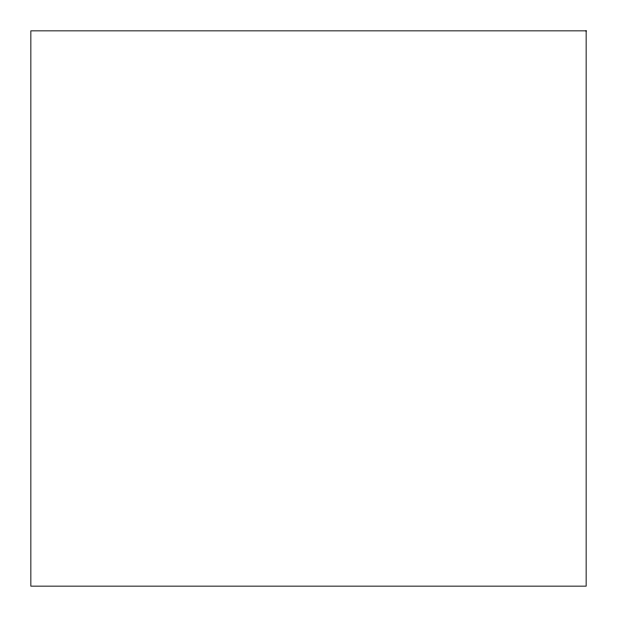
<?xml version="1.0" encoding="UTF-8"?>
<svg xmlns="http://www.w3.org/2000/svg" width="617" height="617" viewBox="0 0 617 617"><rect width="100%" height="100%" fill="white"/><g stroke="black" fill="none" stroke-linecap="round" stroke-linejoin="round"><path stroke-width="0.93" d="M586.15 30.85L30.85 30.85L30.85 586.15L586.15 586.15L586.15 30.85"/></g></svg>
